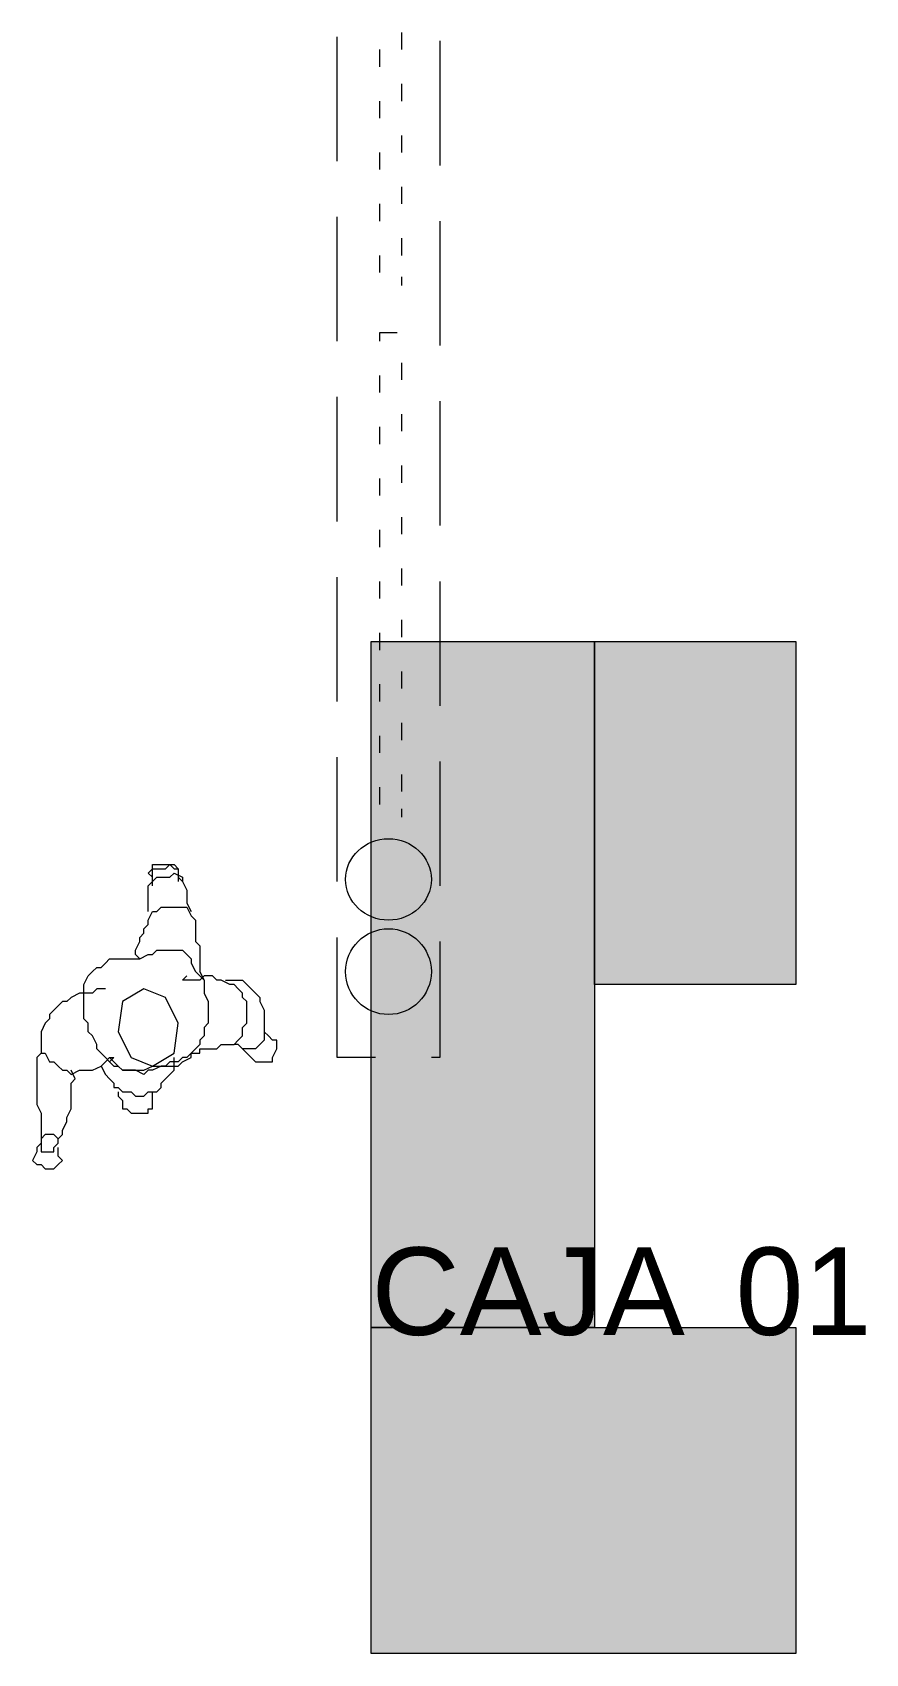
# Model space of a CAD drawing. Header units: millimetres. Extents: x 0.4 to 34.5, y 0.3 to 53.8.
# Drawn here: x 12.281 to 14.336, y 15.161 to 19.162 of the extents above; entities that cross this region are included whole.
import ezdxf

# ---------------------------------------------------------------- set-up
doc = ezdxf.new("R2010")
doc.units = ezdxf.units.MM
doc.header["$MEASUREMENT"] = 0
doc.layers.add('Layer 1', color=7, linetype='Continuous')

msp = doc.modelspace()

# ---------------------------------------------------------------- hatches: boundary and pattern name
at = {"layer": 'Layer 1', "true_color": 0xcccccc}
for points in [[(13.1167, 17.6589), (13.6671, 17.6589), (13.6671, 15.9655), (13.1167, 15.9655)], [(13.6671, 17.6589), (14.1645, 17.6589), (14.1645, 16.8122), (13.6671, 16.8122)], [(13.1167, 15.9655), (14.1645, 15.9655), (14.1645, 15.1611), (13.1167, 15.1611)]]:
    msp.add_hatch(color=254, dxfattribs=at).paths.add_polyline_path(points)

# ---------------------------------------------------------------- linework, layer by layer
at = {"layer": 'Layer 1', "color": 252, "lineweight": 5, "true_color": 0x888888}
for points in [[(13.0321, 18.8443), (13.0321, 19.1512)], [(13.1908, 19.1618), (13.1908, 19.1194)], [(13.2861, 19.1406), (13.2861, 18.8337)], [(13.1379, 19.0771), (13.1379, 19.1194)], [(13.1908, 19.0348), (13.1908, 18.9924)], [(13.1379, 18.9501), (13.1379, 18.9924)], [(13.1908, 18.9078), (13.1908, 18.8654)], [(13.1379, 18.8231), (13.1379, 18.8654)], [(13.1908, 18.7808), (13.1908, 18.7384)], [(13.1379, 18.6961), (13.1379, 18.7384)], [(13.0321, 18.3998), (13.0321, 18.7067)], [(13.2861, 18.6961), (13.2861, 18.3892)], [(13.1908, 18.6538), (13.1908, 18.6114)], [(13.1379, 18.5691), (13.1379, 18.6114)], [(13.1908, 18.5585), (13.1908, 18.5374)], [(13.1379, 18.4209), (13.1802, 18.4209)], [(13.1379, 18.3998), (13.1379, 18.4209)], [(13.1908, 18.3468), (13.1908, 18.3045)], [(13.1379, 18.2728), (13.1379, 18.3151)], [(13.0321, 17.9552), (13.0321, 18.2622)], [(13.2861, 18.2516), (13.2861, 17.9447)], [(13.1908, 18.2198), (13.1908, 18.1775)], [(13.1379, 18.1458), (13.1379, 18.1881)], [(13.1908, 18.0928), (13.1908, 18.0505)], [(13.1379, 18.0187), (13.1379, 18.0611)], [(13.1908, 17.9658), (13.1908, 17.9235)], [(13.1379, 17.8917), (13.1379, 17.9341)], [(13.0321, 17.5107), (13.0321, 17.8177)], [(13.1379, 17.7647), (13.1379, 17.8071)], [(13.1908, 17.8388), (13.1908, 17.7965)], [(13.2861, 17.8071), (13.2861, 17.5001)], [(13.1908, 17.7118), (13.1908, 17.6695)], [(13.1379, 17.6377), (13.1379, 17.6801)], [(13.1908, 17.5848), (13.1908, 17.5425)], [(13.1379, 17.5107), (13.1379, 17.5531)], [(13.1908, 17.4578), (13.1908, 17.4155)], [(13.1379, 17.3837), (13.1379, 17.4261)], [(13.0321, 17.0662), (13.0321, 17.3731)], [(13.1908, 17.3308), (13.1908, 17.2885)], [(13.2861, 17.3625), (13.2861, 17.0556)], [(13.1379, 17.2567), (13.1379, 17.2991)], [(13.1908, 17.2461), (13.1908, 17.225)], [(13.0321, 16.6323), (13.0321, 16.9286)], [(13.2861, 16.918), (13.2861, 16.6323)], [(13.1273, 16.6323), (13.0321, 16.6323)], [(13.2861, 16.6323), (13.2649, 16.6323)]]:
    msp.add_lwpolyline(points, dxfattribs=at)
at = {"layer": 'Layer 1', "lineweight": 0}
for points in [[(13.1167, 17.6589), (13.6671, 17.6589), (13.6671, 15.9655), (13.1167, 15.9655), (13.1167, 17.6589)], [(13.6671, 17.6589), (14.1645, 17.6589), (14.1645, 16.8122), (13.6671, 16.8122), (13.6671, 17.6589)], [(12.577, 17.0768), (12.5664, 17.0874), (12.577, 17.098), (12.5875, 17.098), (12.5981, 17.098), (12.6087, 17.098), (12.6193, 17.1085), (12.6299, 17.098), (12.6405, 17.098), (12.6405, 17.0874), (12.6405, 17.0768), (12.651, 17.0662)], [(12.5664, 16.9921), (12.5664, 17.0027), (12.5664, 17.0239), (12.5664, 17.0345), (12.5664, 17.0556), (12.577, 17.0662), (12.5875, 17.0768), (12.5981, 17.0768), (12.6193, 17.0768), (12.6299, 17.0874), (12.651, 17.0768), (12.651, 17.0662), (12.6616, 17.045), (12.6616, 17.0239), (12.6616, 17.0133), (12.6722, 16.9921)], [(12.577, 17.0556), (12.577, 17.0556), (12.577, 17.0662), (12.577, 17.0768), (12.577, 17.0874), (12.577, 17.098), (12.577, 17.1085), (12.5875, 17.1085), (12.5981, 17.1085), (12.6087, 17.1085), (12.6193, 17.1085), (12.6299, 17.1085), (12.6405, 17.098), (12.6405, 17.0874), (12.6405, 17.0768), (12.6405, 17.0662)], [(12.4711, 16.6217), (12.4605, 16.6323), (12.4499, 16.6429), (12.4394, 16.6534), (12.4394, 16.664), (12.4288, 16.6852), (12.4182, 16.6958), (12.4182, 16.717), (12.4076, 16.7275), (12.4076, 16.7487), (12.4076, 16.7593), (12.4076, 16.7804), (12.4076, 16.8016), (12.4076, 16.8122), (12.4182, 16.8334), (12.4288, 16.844), (12.4394, 16.8545), (12.4499, 16.8545), (12.4605, 16.8651), (12.4711, 16.8757), (12.4923, 16.8757), (12.5134, 16.8757), (12.524, 16.8757), (12.5346, 16.8757), (12.5452, 16.8757), (12.5664, 16.8863), (12.577, 16.8863), (12.5875, 16.8969), (12.6087, 16.8969), (12.6193, 16.8969), (12.6405, 16.8969), (12.651, 16.8969), (12.6616, 16.8863), (12.6722, 16.8757), (12.6722, 16.8651), (12.6828, 16.844), (12.6934, 16.8334), (12.704, 16.8228), (12.704, 16.8016), (12.704, 16.791), (12.7145, 16.7699), (12.7145, 16.7487), (12.7145, 16.7381), (12.7145, 16.717), (12.704, 16.7064), (12.704, 16.6852), (12.6934, 16.6746), (12.6934, 16.664), (12.6828, 16.6534), (12.6722, 16.6429), (12.6616, 16.6323), (12.651, 16.6323), (12.6405, 16.6217), (12.6193, 16.6217), (12.6087, 16.6111), (12.5981, 16.6111), (12.577, 16.6005), (12.5664, 16.6005), (12.5558, 16.59), (12.5346, 16.6005), (12.5134, 16.6005), (12.5029, 16.6005), (12.4923, 16.6111), (12.4817, 16.6217), (12.4711, 16.6323)], [(12.4605, 16.8016), (12.4394, 16.8016), (12.4288, 16.791), (12.4076, 16.791), (12.397, 16.791), (12.3759, 16.7804), (12.3653, 16.7699), (12.3547, 16.7699), (12.3441, 16.7593), (12.3335, 16.7487), (12.3229, 16.7381), (12.3229, 16.7275), (12.3124, 16.717), (12.3018, 16.6958), (12.3018, 16.6852), (12.3018, 16.664), (12.3018, 16.6429), (12.3124, 16.6429), (12.3229, 16.6217), (12.3335, 16.6217), (12.3441, 16.6111), (12.3547, 16.6005), (12.3653, 16.6005), (12.3759, 16.59), (12.397, 16.6005), (12.4182, 16.6005), (12.4288, 16.6005), (12.4499, 16.6111), (12.4605, 16.6217), (12.4711, 16.6323), (12.4817, 16.6323), (12.4711, 16.6217), (12.4817, 16.6111), (12.4923, 16.6111), (12.5029, 16.6005), (12.5134, 16.6005), (12.5346, 16.6005), (12.5558, 16.6005), (12.577, 16.6111), (12.5875, 16.6111), (12.6087, 16.6111), (12.6299, 16.6111), (12.6405, 16.6111), (12.651, 16.6217), (12.6722, 16.6323), (12.6722, 16.6429), (12.6934, 16.6429), (12.6934, 16.6534), (12.7145, 16.6534), (12.7357, 16.6534), (12.7463, 16.664), (12.7675, 16.664), (12.778, 16.664), (12.7886, 16.6746), (12.7992, 16.6852), (12.7992, 16.7064), (12.8098, 16.717), (12.8098, 16.7381), (12.8098, 16.7487), (12.8098, 16.7699), (12.7992, 16.7804), (12.7992, 16.791), (12.7886, 16.8016), (12.778, 16.8122), (12.7675, 16.8122), (12.7463, 16.8228), (12.7357, 16.8228), (12.7251, 16.8334), (12.704, 16.8334), (12.6934, 16.8228), (12.6722, 16.8228), (12.651, 16.8228), (12.6616, 16.8334)], [(12.7569, 16.8228), (12.778, 16.8228), (12.7886, 16.8228), (12.7992, 16.8228), (12.8098, 16.8122), (12.8204, 16.8016), (12.831, 16.791), (12.8416, 16.7804), (12.8416, 16.7699), (12.8521, 16.7487), (12.8521, 16.7275), (12.8521, 16.7064), (12.8521, 16.6958), (12.8521, 16.6746), (12.8416, 16.664), (12.831, 16.6534), (12.8098, 16.6534), (12.7992, 16.6534), (12.7886, 16.664), (12.778, 16.664)], [(12.6405, 16.717), (12.6087, 16.7804), (12.5558, 16.8016), (12.5029, 16.7699), (12.4923, 16.6958), (12.524, 16.6323), (12.577, 16.6111), (12.6299, 16.6429), (12.6405, 16.717)], [(12.7992, 16.6534), (12.8098, 16.6429), (12.8204, 16.6323), (12.831, 16.6217), (12.8416, 16.6217), (12.8627, 16.6217), (12.8733, 16.6217), (12.8733, 16.6323), (12.8839, 16.6534), (12.8839, 16.6746), (12.8733, 16.6746), (12.8627, 16.6852), (12.8521, 16.6958)], [(12.3018, 16.6746), (12.3018, 16.664), (12.3018, 16.6429), (12.2912, 16.6323), (12.2912, 16.6111), (12.2912, 16.6005), (12.2912, 16.5794), (12.2912, 16.5688), (12.2912, 16.5476), (12.2912, 16.5264), (12.2912, 16.5158), (12.3018, 16.4947), (12.3018, 16.4735), (12.3018, 16.4524), (12.3018, 16.4418), (12.3018, 16.4206), (12.3018, 16.3994), (12.3124, 16.3994), (12.3335, 16.3994), (12.3335, 16.41), (12.3441, 16.4206), (12.3441, 16.4312), (12.3547, 16.4418), (12.3547, 16.4524), (12.3653, 16.4735), (12.3653, 16.4841), (12.3759, 16.5053), (12.3759, 16.5158), (12.3759, 16.5264), (12.3759, 16.5476), (12.3759, 16.5688), (12.3864, 16.5794), (12.3759, 16.6005)], [(12.4605, 16.6217), (12.4499, 16.6111), (12.4605, 16.59), (12.4711, 16.5794), (12.4817, 16.5688), (12.4817, 16.5582), (12.4923, 16.5582), (12.5029, 16.5476), (12.524, 16.5476), (12.5346, 16.537), (12.5558, 16.537), (12.5664, 16.5476), (12.5875, 16.5476), (12.5981, 16.5582), (12.5981, 16.5688), (12.6087, 16.5794), (12.6193, 16.59), (12.6299, 16.6005), (12.6299, 16.6111), (12.6299, 16.6323)], [(12.4923, 16.5476), (12.4923, 16.5476), (12.4923, 16.537), (12.5029, 16.5264), (12.5029, 16.5158), (12.5029, 16.5053), (12.5134, 16.5053), (12.524, 16.4947), (12.5346, 16.4947), (12.5452, 16.4947), (12.5558, 16.4947), (12.5664, 16.4947), (12.5664, 16.5053), (12.577, 16.5053), (12.577, 16.5158), (12.577, 16.5264), (12.577, 16.537), (12.577, 16.5476)], [(12.3441, 16.4206), (12.3441, 16.4312), (12.3335, 16.4418), (12.3124, 16.4418), (12.3018, 16.4312), (12.3018, 16.4206), (12.2912, 16.41), (12.2912, 16.3994), (12.2806, 16.3783), (12.2912, 16.3677), (12.3018, 16.3677), (12.3124, 16.3571), (12.3335, 16.3571), (12.3441, 16.3677), (12.3547, 16.3783), (12.3441, 16.3888), (12.3441, 16.41)], [(13.1167, 15.9655), (14.1645, 15.9655), (14.1645, 15.1611), (13.1167, 15.1611), (13.1167, 15.9655)]]:
    msp.add_lwpolyline(points, dxfattribs=at)
at = {"layer": 'Layer 1', "color": 96, "lineweight": 5, "true_color": 0x008000}
for points in [[(13.1167, 17.6589), (13.6671, 17.6589), (13.6671, 15.9655), (13.1167, 15.9655), (13.1167, 17.6589)], [(13.6671, 17.6589), (14.1645, 17.6589), (14.1645, 16.8122), (13.6671, 16.8122), (13.6671, 17.6589)], [(13.1167, 15.9655), (14.1645, 15.9655), (14.1645, 15.1611), (13.1167, 15.1611), (13.1167, 15.9655)]]:
    msp.add_lwpolyline(points, dxfattribs=at)
at = {"layer": 'Layer 1', "color": 7, "lineweight": 5, "true_color": 0xffffff}
for points in [[(12.577, 17.0768), (12.5664, 17.0874), (12.577, 17.098), (12.5875, 17.098), (12.5981, 17.098), (12.6087, 17.098), (12.6193, 17.1085), (12.6299, 17.098), (12.6405, 17.098), (12.6405, 17.0874), (12.6405, 17.0768), (12.651, 17.0662)], [(12.5664, 16.9921), (12.5664, 17.0027), (12.5664, 17.0239), (12.5664, 17.0345), (12.5664, 17.0556), (12.577, 17.0662), (12.5875, 17.0768), (12.5981, 17.0768), (12.6193, 17.0768), (12.6299, 17.0874), (12.651, 17.0768), (12.651, 17.0662), (12.6616, 17.045), (12.6616, 17.0239), (12.6616, 17.0133), (12.6722, 16.9921)], [(12.577, 17.0556), (12.577, 17.0556), (12.577, 17.0662), (12.577, 17.0768), (12.577, 17.0874), (12.577, 17.098), (12.577, 17.1085), (12.5875, 17.1085), (12.5981, 17.1085), (12.6087, 17.1085), (12.6193, 17.1085), (12.6299, 17.1085), (12.6405, 17.098), (12.6405, 17.0874), (12.6405, 17.0768), (12.6405, 17.0662)], [(12.4711, 16.6217), (12.4605, 16.6323), (12.4499, 16.6429), (12.4394, 16.6534), (12.4394, 16.664), (12.4288, 16.6852), (12.4182, 16.6958), (12.4182, 16.717), (12.4076, 16.7275), (12.4076, 16.7487), (12.4076, 16.7593), (12.4076, 16.7804), (12.4076, 16.8016), (12.4076, 16.8122), (12.4182, 16.8334), (12.4288, 16.844), (12.4394, 16.8545), (12.4499, 16.8545), (12.4605, 16.8651), (12.4711, 16.8757), (12.4923, 16.8757), (12.5134, 16.8757), (12.524, 16.8757), (12.5346, 16.8757), (12.5452, 16.8757), (12.5664, 16.8863), (12.577, 16.8863), (12.5875, 16.8969), (12.6087, 16.8969), (12.6193, 16.8969), (12.6405, 16.8969), (12.651, 16.8969), (12.6616, 16.8863), (12.6722, 16.8757), (12.6722, 16.8651), (12.6828, 16.844), (12.6934, 16.8334), (12.704, 16.8228), (12.704, 16.8016), (12.704, 16.791), (12.7145, 16.7699), (12.7145, 16.7487), (12.7145, 16.7381), (12.7145, 16.717), (12.704, 16.7064), (12.704, 16.6852), (12.6934, 16.6746), (12.6934, 16.664), (12.6828, 16.6534), (12.6722, 16.6429), (12.6616, 16.6323), (12.651, 16.6323), (12.6405, 16.6217), (12.6193, 16.6217), (12.6087, 16.6111), (12.5981, 16.6111), (12.577, 16.6005), (12.5664, 16.6005), (12.5558, 16.59), (12.5346, 16.6005), (12.5134, 16.6005), (12.5029, 16.6005), (12.4923, 16.6111), (12.4817, 16.6217), (12.4711, 16.6323)], [(12.4605, 16.8016), (12.4394, 16.8016), (12.4288, 16.791), (12.4076, 16.791), (12.397, 16.791), (12.3759, 16.7804), (12.3653, 16.7699), (12.3547, 16.7699), (12.3441, 16.7593), (12.3335, 16.7487), (12.3229, 16.7381), (12.3229, 16.7275), (12.3124, 16.717), (12.3018, 16.6958), (12.3018, 16.6852), (12.3018, 16.664), (12.3018, 16.6429), (12.3124, 16.6429), (12.3229, 16.6217), (12.3335, 16.6217), (12.3441, 16.6111), (12.3547, 16.6005), (12.3653, 16.6005), (12.3759, 16.59), (12.397, 16.6005), (12.4182, 16.6005), (12.4288, 16.6005), (12.4499, 16.6111), (12.4605, 16.6217), (12.4711, 16.6323), (12.4817, 16.6323), (12.4711, 16.6217), (12.4817, 16.6111), (12.4923, 16.6111), (12.5029, 16.6005), (12.5134, 16.6005), (12.5346, 16.6005), (12.5558, 16.6005), (12.577, 16.6111), (12.5875, 16.6111), (12.6087, 16.6111), (12.6299, 16.6111), (12.6405, 16.6111), (12.651, 16.6217), (12.6722, 16.6323), (12.6722, 16.6429), (12.6934, 16.6429), (12.6934, 16.6534), (12.7145, 16.6534), (12.7357, 16.6534), (12.7463, 16.664), (12.7675, 16.664), (12.778, 16.664), (12.7886, 16.6746), (12.7992, 16.6852), (12.7992, 16.7064), (12.8098, 16.717), (12.8098, 16.7381), (12.8098, 16.7487), (12.8098, 16.7699), (12.7992, 16.7804), (12.7992, 16.791), (12.7886, 16.8016), (12.778, 16.8122), (12.7675, 16.8122), (12.7463, 16.8228), (12.7357, 16.8228), (12.7251, 16.8334), (12.704, 16.8334), (12.6934, 16.8228), (12.6722, 16.8228), (12.651, 16.8228), (12.6616, 16.8334)], [(12.7569, 16.8228), (12.778, 16.8228), (12.7886, 16.8228), (12.7992, 16.8228), (12.8098, 16.8122), (12.8204, 16.8016), (12.831, 16.791), (12.8416, 16.7804), (12.8416, 16.7699), (12.8521, 16.7487), (12.8521, 16.7275), (12.8521, 16.7064), (12.8521, 16.6958), (12.8521, 16.6746), (12.8416, 16.664), (12.831, 16.6534), (12.8098, 16.6534), (12.7992, 16.6534), (12.7886, 16.664), (12.778, 16.664)], [(12.6405, 16.717), (12.6087, 16.7804), (12.5558, 16.8016), (12.5029, 16.7699), (12.4923, 16.6958), (12.524, 16.6323), (12.577, 16.6111), (12.6299, 16.6429), (12.6405, 16.717)], [(12.7992, 16.6534), (12.8098, 16.6429), (12.8204, 16.6323), (12.831, 16.6217), (12.8416, 16.6217), (12.8627, 16.6217), (12.8733, 16.6217), (12.8733, 16.6323), (12.8839, 16.6534), (12.8839, 16.6746), (12.8733, 16.6746), (12.8627, 16.6852), (12.8521, 16.6958)], [(12.3018, 16.6746), (12.3018, 16.664), (12.3018, 16.6429), (12.2912, 16.6323), (12.2912, 16.6111), (12.2912, 16.6005), (12.2912, 16.5794), (12.2912, 16.5688), (12.2912, 16.5476), (12.2912, 16.5264), (12.2912, 16.5158), (12.3018, 16.4947), (12.3018, 16.4735), (12.3018, 16.4524), (12.3018, 16.4418), (12.3018, 16.4206), (12.3018, 16.3994), (12.3124, 16.3994), (12.3335, 16.3994), (12.3335, 16.41), (12.3441, 16.4206), (12.3441, 16.4312), (12.3547, 16.4418), (12.3547, 16.4524), (12.3653, 16.4735), (12.3653, 16.4841), (12.3759, 16.5053), (12.3759, 16.5158), (12.3759, 16.5264), (12.3759, 16.5476), (12.3759, 16.5688), (12.3864, 16.5794), (12.3759, 16.6005)], [(12.4605, 16.6217), (12.4499, 16.6111), (12.4605, 16.59), (12.4711, 16.5794), (12.4817, 16.5688), (12.4817, 16.5582), (12.4923, 16.5582), (12.5029, 16.5476), (12.524, 16.5476), (12.5346, 16.537), (12.5558, 16.537), (12.5664, 16.5476), (12.5875, 16.5476), (12.5981, 16.5582), (12.5981, 16.5688), (12.6087, 16.5794), (12.6193, 16.59), (12.6299, 16.6005), (12.6299, 16.6111), (12.6299, 16.6323)], [(12.4923, 16.5476), (12.4923, 16.5476), (12.4923, 16.537), (12.5029, 16.5264), (12.5029, 16.5158), (12.5029, 16.5053), (12.5134, 16.5053), (12.524, 16.4947), (12.5346, 16.4947), (12.5452, 16.4947), (12.5558, 16.4947), (12.5664, 16.4947), (12.5664, 16.5053), (12.577, 16.5053), (12.577, 16.5158), (12.577, 16.5264), (12.577, 16.537), (12.577, 16.5476)], [(12.3441, 16.4206), (12.3441, 16.4312), (12.3335, 16.4418), (12.3124, 16.4418), (12.3018, 16.4312), (12.3018, 16.4206), (12.2912, 16.41), (12.2912, 16.3994), (12.2806, 16.3783), (12.2912, 16.3677), (12.3018, 16.3677), (12.3124, 16.3571), (12.3335, 16.3571), (12.3441, 16.3677), (12.3547, 16.3783), (12.3441, 16.3888), (12.3441, 16.41)]]:
    msp.add_lwpolyline(points, dxfattribs=at)
at = {"layer": 'Layer 1', "color": 252, "lineweight": 5, "true_color": 0x888888}
for points in [[(13.2649, 17.0715), (13.2649, 17.1266), (13.2172, 17.1721), (13.1591, 17.1721), (13.101, 17.1721), (13.0532, 17.1266), (13.0532, 17.0715), (13.0532, 17.0163), (13.101, 16.971), (13.1591, 16.971), (13.2172, 16.971), (13.2649, 17.0163), (13.2649, 17.0715)], [(13.2649, 16.844), (13.2649, 16.902), (13.2172, 16.9498), (13.1591, 16.9498), (13.101, 16.9498), (13.0532, 16.902), (13.0532, 16.844), (13.0532, 16.7859), (13.101, 16.7381), (13.1591, 16.7381), (13.2172, 16.7381), (13.2649, 16.7859), (13.2649, 16.844)]]:
    msp.add_open_spline(points, degree=3, knots=[0, 0, 0, 0, 1, 1, 1, 2, 2, 2, 3, 3, 3, 4, 4, 4, 4], dxfattribs=at)
at = {"layer": 'Layer 1', "lineweight": 0}
msp.add_open_spline([(12.5452, 16.8757), (12.5452, 16.8757), (12.5346, 16.8863), (12.5346, 16.8863), (12.5346, 16.8863), (12.5346, 16.8969), (12.5346, 16.8969), (12.5346, 16.8969), (12.5452, 16.918), (12.5452, 16.918), (12.5452, 16.918), (12.5452, 16.9286), (12.5452, 16.9286), (12.5452, 16.9286), (12.5558, 16.9392), (12.5558, 16.9392), (12.5558, 16.9392), (12.5558, 16.9498), (12.5558, 16.9498), (12.5558, 16.9498), (12.5664, 16.9604), (12.5664, 16.9604), (12.5664, 16.9604), (12.5664, 16.971), (12.5664, 16.971), (12.5664, 16.971), (12.577, 16.9921), (12.577, 16.9921), (12.577, 16.9921), (12.5875, 16.9921), (12.5875, 16.9921), (12.5875, 16.9921), (12.5981, 17.0027), (12.5981, 17.0027), (12.5981, 17.0027), (12.6193, 17.0027), (12.6193, 17.0027), (12.6193, 17.0027), (12.6299, 17.0027), (12.6299, 17.0027), (12.6299, 17.0027), (12.651, 17.0027), (12.651, 17.0027), (12.651, 17.0027), (12.6616, 17.0027), (12.6616, 17.0027), (12.6616, 17.0027), (12.6722, 16.9815), (12.6722, 16.9815), (12.6722, 16.9815), (12.6828, 16.971), (12.6828, 16.971), (12.6828, 16.971), (12.6828, 16.9498), (12.6828, 16.9498), (12.6828, 16.9498), (12.6828, 16.9392), (12.6828, 16.9392), (12.6828, 16.9392), (12.6828, 16.918), (12.6828, 16.918), (12.6828, 16.918), (12.6934, 16.9075), (12.6934, 16.9075), (12.6934, 16.9075), (12.6934, 16.8863), (12.6934, 16.8863), (12.6934, 16.8863), (12.6934, 16.8651), (12.6934, 16.8651), (12.6934, 16.8651), (12.6934, 16.844), (12.6934, 16.844), (12.6934, 16.844), (12.704, 16.8228), (12.704, 16.8228), (12.704, 16.8228), (12.6934, 16.844), (12.6934, 16.844)], degree=3, knots=[0, 0, 0, 0, 1, 1, 1, 2, 2, 2, 3, 3, 3, 4, 4, 4, 5, 5, 5, 6, 6, 6, 7, 7, 7, 8, 8, 8, 9, 9, 9, 10, 10, 10, 11, 11, 11, 12, 12, 12, 13, 13, 13, 14, 14, 14, 15, 15, 15, 16, 16, 16, 17, 17, 17, 18, 18, 18, 19, 19, 19, 20, 20, 20, 21, 21, 21, 22, 22, 22, 23, 23, 23, 24, 24, 24, 25, 25, 25, 26, 26, 26, 26], dxfattribs=at)
at = {"layer": 'Layer 1', "color": 7, "lineweight": 5, "true_color": 0xffffff}
msp.add_open_spline([(12.5452, 16.8757), (12.5452, 16.8757), (12.5346, 16.8863), (12.5346, 16.8863), (12.5346, 16.8863), (12.5346, 16.8969), (12.5346, 16.8969), (12.5346, 16.8969), (12.5452, 16.918), (12.5452, 16.918), (12.5452, 16.918), (12.5452, 16.9286), (12.5452, 16.9286), (12.5452, 16.9286), (12.5558, 16.9392), (12.5558, 16.9392), (12.5558, 16.9392), (12.5558, 16.9498), (12.5558, 16.9498), (12.5558, 16.9498), (12.5664, 16.9604), (12.5664, 16.9604), (12.5664, 16.9604), (12.5664, 16.971), (12.5664, 16.971), (12.5664, 16.971), (12.577, 16.9921), (12.577, 16.9921), (12.577, 16.9921), (12.5875, 16.9921), (12.5875, 16.9921), (12.5875, 16.9921), (12.5981, 17.0027), (12.5981, 17.0027), (12.5981, 17.0027), (12.6193, 17.0027), (12.6193, 17.0027), (12.6193, 17.0027), (12.6299, 17.0027), (12.6299, 17.0027), (12.6299, 17.0027), (12.651, 17.0027), (12.651, 17.0027), (12.651, 17.0027), (12.6616, 17.0027), (12.6616, 17.0027), (12.6616, 17.0027), (12.6722, 16.9815), (12.6722, 16.9815), (12.6722, 16.9815), (12.6828, 16.971), (12.6828, 16.971), (12.6828, 16.971), (12.6828, 16.9498), (12.6828, 16.9498), (12.6828, 16.9498), (12.6828, 16.9392), (12.6828, 16.9392), (12.6828, 16.9392), (12.6828, 16.918), (12.6828, 16.918), (12.6828, 16.918), (12.6934, 16.9075), (12.6934, 16.9075), (12.6934, 16.9075), (12.6934, 16.8863), (12.6934, 16.8863), (12.6934, 16.8863), (12.6934, 16.8651), (12.6934, 16.8651), (12.6934, 16.8651), (12.6934, 16.844), (12.6934, 16.844), (12.6934, 16.844), (12.704, 16.8228), (12.704, 16.8228), (12.704, 16.8228), (12.6934, 16.844), (12.6934, 16.844)], degree=3, knots=[0, 0, 0, 0, 1, 1, 1, 2, 2, 2, 3, 3, 3, 4, 4, 4, 5, 5, 5, 6, 6, 6, 7, 7, 7, 8, 8, 8, 9, 9, 9, 10, 10, 10, 11, 11, 11, 12, 12, 12, 13, 13, 13, 14, 14, 14, 15, 15, 15, 16, 16, 16, 17, 17, 17, 18, 18, 18, 19, 19, 19, 20, 20, 20, 21, 21, 21, 22, 22, 22, 23, 23, 23, 24, 24, 24, 25, 25, 25, 26, 26, 26, 26], dxfattribs=at)

# ---------------------------------------------------------------- texts
at = {"layer": 'Layer 1', "color": 7, "true_color": 0xffffff, "char_height": 0.215907, "attachment_point": 7}
for s, insert in [('\\fArial|b0|i0|c0|p34;\\W1.00339;CAJA', (13.1167, 15.9444)), ('\\fArial|b0|i0|c0|p34;\\W1; 01', (13.9316, 15.9444))]:
    msp.add_mtext(s, dxfattribs=dict(at, insert=insert))

doc.saveas('drawing.dxf')
